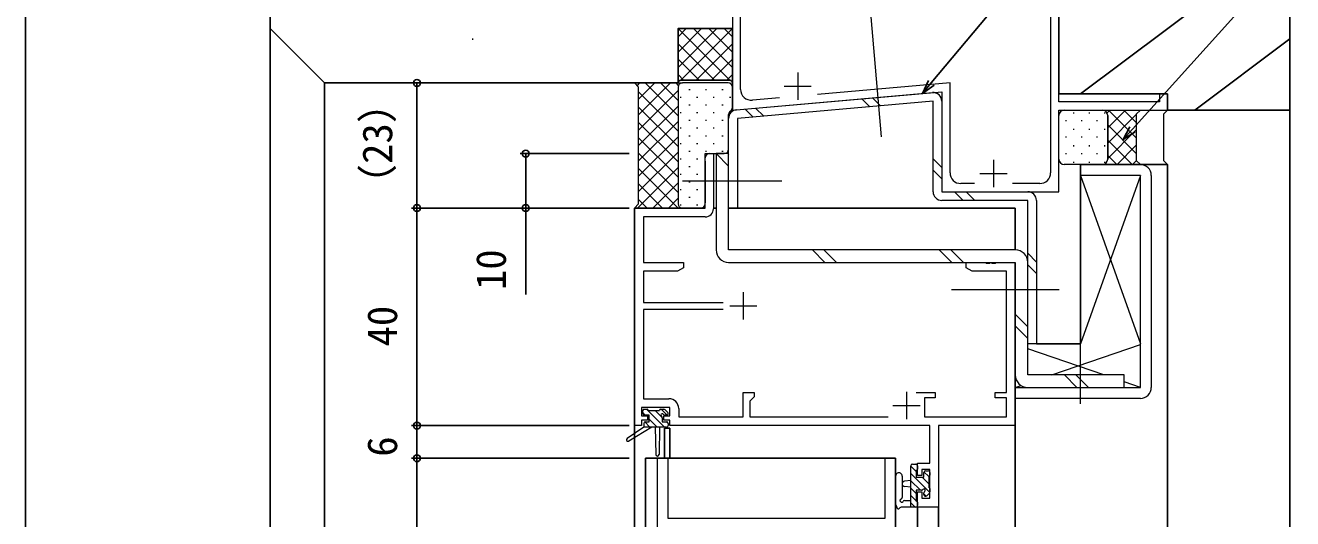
# Model space of a CAD drawing. Units: millimetres, scale not verified. Extents: x -437 to 438, y -554 to 551.
# Drawn here: x -436.8 to -203.8, y 308.4 to 399.1 of the extents above; entities that cross this region are included whole.
import ezdxf
from ezdxf.enums import TextEntityAlignment as Align

# ---------------------------------------------------------------- set-up
doc = ezdxf.new("R2010")
doc.units = ezdxf.units.MM
doc.header["$LTSCALE"] = 4
for name, color, linetype, lineweight in [('0-2_YKK_11', 7, 'Continuous', 18), ('0-3_YKK_11E', 4, 'Continuous', 18), ('0-5_YKK_13', 4, 'Continuous', 18)]:
    doc.layers.add(name, color=color, linetype=linetype, lineweight=lineweight)
for name, color, linetype in [('0-4_YKK_12', 2, 'Continuous'), ('0-7_YKK_D', 6, 'Continuous'), ('0-8_YKK_ZWAK', 7, 'Continuous'), ('0-9_YSS_K', 3, 'Continuous'), ('0-A_YSS_KE', 3, 'Continuous')]:
    doc.layers.add(name, color=color, linetype=linetype)
doc.styles.add('ＭＳ ゴシック', font='')
doc.styles.get('ＭＳ ゴシック').set_extended_font_data('MS Gothic')

msp = doc.modelspace()

# ---------------------------------------------------------------- linework, layer by layer
at = {"layer": '0-2_YKK_11', "color": 211}
for p, q in [((-304.795, 350), (-304.795, 345)), ((-307.295, 347.5), (-302.295, 347.5)), ((-274.795, 331.7), (-274.795, 326.7)), ((-277.295, 329.2), (-272.295, 329.2))]:
    msp.add_line(p, q, dxfattribs=at)
for points in [[(-318.295, 326.5), (-319.395, 326.5), (-319.395, 327.3), (-318.295, 327.3), (-318.295, 328.8), (-323.495, 328.8), (-323.495, 327.3), (-322.395, 327.3), (-322.395, 326.5), (-323.495, 326.5), (-323.495, 325.5), (-324.795, 325.5), (-324.795, 365.5), (-311.795, 365.5), (-311.795, 375.5), (-310.295, 375.5), (-310.295, 365.37)], [(-311.795, 363.87), (-323.165, 363.87), (-323.165, 355.5), (-315.795, 355.5), (-315.795, 354.5), (-316.886, 353.87), (-323.165, 353.87), (-323.165, 348.15), (-308.495, 348.15)], [(-273.045, 331.6), (-269.495, 331.6), (-269.495, 330.6), (-271.495, 330.6), (-271.495, 327.13), (-256.425, 327.13), (-256.425, 330.6), (-258.495, 330.6), (-258.495, 331.6), (-256.425, 331.6), (-256.425, 353.87), (-262.704, 353.87), (-263.795, 354.5), (-263.795, 355.5), (-260.253, 355.5), (-260.07, 355.38), (-259.52, 355.38), (-259.337, 355.5), (-259.253, 355.5), (-259.07, 355.38), (-258.52, 355.38), (-258.337, 355.5), (-254.795, 355.5), (-254.795, 325.5), (-268.895, 325.5), (-268.895, 310.5), (-272.795, 310.5), (-272.795, 313.3), (-271.995, 313.3), (-271.995, 312.13), (-270.525, 312.13), (-270.525, 317.4), (-271.995, 317.4), (-271.995, 316.3), (-272.795, 316.3), (-272.795, 318.6), (-270.525, 318.6), (-270.525, 325.5), (-318.295, 325.5), (-318.295, 326.5)], [(-308.495, 346.85), (-323.165, 346.85), (-323.165, 330.43), (-318.465, 330.43)], [(-316.665, 328.63), (-316.665, 327.13), (-304.795, 327.13), (-304.795, 331.6), (-302.795, 331.6), (-302.795, 330.8), (-303.595, 330), (-303.595, 327.13), (-278.145, 327.13)]]:
    msp.add_lwpolyline(points, dxfattribs=at)
at = {"layer": '0-2_YKK_11'}
msp.add_lwpolyline([(-320.595, 214.5), (-320.595, 319.5), (-318.665, 319.5), (-318.665, 308.5), (-278.725, 308.5), (-278.725, 319.5), (-276.795, 319.5), (-276.795, 306.5), (-278.995, 306.5), (-278.995, 232.5), (-282.995, 232.5), (-282.995, 233.3), (-282.129, 233.8), (-280.925, 233.8), (-280.925, 237.5), (-298.695, 237.5), (-298.695, 235.5), (-295.495, 235.5), (-295.495, 234.5), (-299.695, 234.5), (-299.695, 237.5), (-302.095, 237.5)], dxfattribs=at)
at = {"layer": '0-2_YKK_11', "color": 211}
for centre, radius, start, end in [((-311.795, 365.37), 1.5, 270.00001, 359.99999), ((-318.465, 328.63), 1.8, 0.00001, 89.99999)]:
    msp.add_arc(centre, radius, start, end, dxfattribs=at)
at = {"layer": '0-3_YKK_11E'}
for p, q in [((-294.793, 390.414), (-294.793, 385.414)), ((-297.293, 387.914), (-292.293, 387.914)), ((-298.117, 385.766), (-303.119, 385.329)), ((-258.793, 374.351), (-258.793, 369.351)), ((-261.293, 371.851), (-256.293, 371.851)), ((-262.292, 370.001), (-264.793, 370.001)), ((-250.293, 370.001), (-255.295, 370.001))]:
    msp.add_line(p, q, dxfattribs=at)
for points in [[(-305.293, 387.321), (-305.293, 412.001), (-300.793, 412.001), (-300.793, 413.501), (-306.793, 413.501), (-306.793, 383.501), (-268.293, 386.87), (-268.293, 368.501), (-246.793, 368.501), (-246.793, 383.501), (-226.793, 383.501), (-226.793, 386.501), (-228.293, 386.501), (-228.293, 385.001), (-246.793, 385.001), (-246.793, 413.501), (-252.793, 413.501), (-252.793, 412.001), (-248.293, 412.001), (-248.293, 372.001)], [(-266.793, 372.001), (-266.793, 388.507), (-291.147, 386.376)]]:
    msp.add_lwpolyline(points, dxfattribs=at)
for centre, start, end in [((-303.293, 387.321), 179.99998, 274.99999), ((-264.793, 372.001), 180.00001, 269.99999), ((-250.293, 372.001), 270.00001, 359.99999)]:
    msp.add_arc(centre, 2, start, end, dxfattribs=at)
at = {"layer": '0-4_YKK_12'}
for p, q in [((-391.8, 398.5), (-391.797, 141.766)), ((-381.8, 388.5), (-381.799, 141.766)), ((-242.795, 373.502), (-226.789, 373.5)), ((-242.795, 373.502), (-242.795, 340.5)), ((-226.789, 373.5), (-226.791, 141.766)), ((-324.795, 365.504), (-324.795, 141.766)), ((-324.795, 365.5), (-312.095, 365.5)), ((-310.295, 365.5), (-309.795, 365.5)), ((-307.495, 365.5), (-254.795, 365.5)), ((-254.795, 365.5), (-254.795, 357.8)), ((-254.795, 355.5), (-254.795, 141.766)), ((-250.895, 340.5), (-242.795, 340.5)), ((-319.295, 325.004), (-319.295, 319.504)), ((-318.295, 325.004), (-319.295, 325.004)), ((-318.295, 325.004), (-318.295, 319.504)), ((-322.795, 319.5), (-276.795, 319.5)), ((-322.795, 319.5), (-322.795, 141.766)), ((-276.795, 319.5), (-276.795, 141.766)), ((-272.795, 310.504), (-272.795, 141.766)), ((-268.895, 310.504), (-268.895, 141.766))]:
    msp.add_line(p, q, dxfattribs=at)
at = {"layer": '0-5_YKK_13'}
for p, q in [((-279.359, 378.574), (-282.104, 409.954)), ((-323.863, 388.5), (-324.329, 388.034)), ((-318.206, 388.5), (-324.045, 382.661)), ((-321.034, 388.5), (-324.045, 385.49)), ((-316.795, 387.082), (-324.045, 379.833)), ((-316.795, 379.642), (-324.045, 386.891)), ((-316.795, 382.47), (-322.825, 388.5)), ((-316.795, 385.298), (-319.997, 388.5)), ((-316.716, 388.047), (-317.168, 388.5)), ((-316.795, 387.7), (-316.795, 366.3)), ((-316.795, 387.7), (-316.795, 366.3)), ((-307.593, 388.5), (-315.995, 388.5)), ((-314.788, 387.295), (-314.588, 387.295)), ((-311.758, 387.295), (-311.558, 387.295)), ((-308.728, 387.295), (-308.528, 387.295)), ((-306.793, 384.025), (-306.793, 387.7)), ((-316.403, 385.88), (-316.203, 385.88)), ((-314.788, 384.465), (-314.588, 384.465)), ((-313.373, 385.88), (-313.173, 385.88)), ((-311.758, 384.465), (-311.558, 384.465)), ((-310.343, 385.88), (-310.143, 385.88)), ((-308.728, 384.465), (-308.528, 384.465)), ((-307.313, 385.88), (-307.113, 385.88)), ((-316.795, 384.254), (-324.045, 377.004)), ((-316.795, 376.813), (-324.045, 384.063)), ((-316.403, 383.05), (-316.203, 383.05)), ((-313.373, 383.05), (-313.173, 383.05)), ((-310.343, 383.05), (-310.143, 383.05)), ((-307.495, 376.3), (-307.495, 382.701)), ((-246.793, 374.502), (-246.793, 382.502)), ((-245.793, 383.502), (-238.795, 383.502)), ((-244.058, 383.092), (-244.058, 382.892)), ((-241.228, 383.092), (-241.228, 382.892)), ((-238.398, 383.092), (-238.398, 382.892)), ((-237.913, 382.974), (-237.386, 383.502)), ((-237.795, 380.264), (-234.557, 383.502)), ((-237.795, 377.435), (-232.545, 382.685)), ((-237.795, 382.502), (-237.795, 374.502)), ((-237.795, 374.502), (-237.795, 382.502)), ((-237.662, 383.502), (-232.545, 378.385)), ((-234.833, 383.502), (-232.545, 381.213)), ((-232.005, 383.502), (-231.9, 383.397)), ((-316.795, 381.426), (-324.045, 374.176)), ((-316.795, 373.985), (-324.045, 381.234)), ((-316.403, 380.22), (-316.203, 380.22)), ((-314.788, 381.635), (-314.588, 381.635)), ((-313.373, 380.22), (-313.173, 380.22)), ((-311.758, 381.635), (-311.558, 381.635)), ((-310.343, 380.22), (-310.143, 380.22)), ((-308.728, 381.635), (-308.528, 381.635)), ((-245.473, 381.677), (-245.473, 381.477)), ((-244.058, 380.062), (-244.058, 379.862)), ((-242.643, 381.677), (-242.643, 381.477)), ((-241.228, 380.062), (-241.228, 379.862)), ((-239.813, 381.677), (-239.813, 381.477)), ((-238.398, 380.062), (-238.398, 379.862)), ((-237.795, 380.806), (-232.545, 375.556)), ((-237.795, 374.607), (-232.545, 379.857)), ((-316.795, 378.597), (-324.045, 371.347)), ((-316.795, 371.156), (-324.045, 378.406)), ((-314.788, 378.805), (-314.588, 378.805)), ((-311.758, 378.805), (-311.558, 378.805)), ((-308.728, 378.805), (-308.528, 378.805)), ((-245.473, 378.647), (-245.473, 378.447)), ((-242.643, 378.647), (-242.643, 378.447)), ((-239.813, 378.647), (-239.813, 378.447)), ((-237.795, 377.978), (-233.319, 373.502)), ((-316.795, 375.769), (-324.045, 368.519)), ((-316.795, 368.328), (-324.045, 375.578)), ((-316.403, 377.39), (-316.203, 377.39)), ((-314.788, 375.975), (-314.588, 375.975)), ((-313.373, 377.39), (-313.173, 377.39)), ((-311.758, 375.975), (-311.558, 375.975)), ((-310.995, 375.5), (-308.295, 375.5)), ((-310.343, 377.39), (-310.143, 377.39)), ((-308.728, 375.975), (-308.528, 375.975)), ((-245.473, 375.617), (-245.473, 375.417)), ((-244.058, 377.032), (-244.058, 376.832)), ((-242.643, 375.617), (-242.643, 375.417)), ((-241.228, 377.032), (-241.228, 376.832)), ((-239.813, 375.617), (-239.813, 375.417)), ((-238.398, 377.032), (-238.398, 376.832)), ((-237.795, 375.15), (-236.147, 373.502)), ((-236.072, 373.502), (-232.545, 377.029)), ((-316.795, 372.94), (-324.235, 365.5)), ((-316.403, 374.56), (-316.203, 374.56)), ((-314.788, 373.145), (-314.588, 373.145)), ((-313.373, 374.56), (-313.173, 374.56)), ((-311.795, 366.3), (-311.795, 374.7)), ((-311.795, 374.099), (-311.795, 366.451)), ((-238.795, 373.502), (-245.793, 373.502)), ((-244.058, 374.002), (-244.058, 373.802)), ((-241.228, 374.002), (-241.228, 373.802)), ((-238.398, 374.002), (-238.398, 373.802)), ((-233.243, 373.502), (-232.519, 374.226)), ((-316.796, 365.5), (-324.045, 372.749)), ((-316.403, 371.73), (-316.203, 371.73)), ((-315.995, 370.505), (-297.685, 370.505)), ((-313.373, 371.73), (-313.173, 371.73)), ((-231.792, 371.5), (-242.795, 340.5)), ((-242.795, 371.5), (-231.792, 340.5)), ((-319.624, 365.5), (-324.045, 369.921)), ((-316.795, 370.112), (-321.407, 365.5)), ((-316.403, 368.9), (-316.203, 368.9)), ((-314.788, 370.315), (-314.588, 370.315)), ((-313.373, 368.9), (-313.173, 368.9)), ((-322.453, 365.5), (-324.045, 367.092)), ((-316.795, 367.283), (-318.579, 365.5)), ((-316.403, 366.07), (-316.203, 366.07)), ((-314.788, 367.485), (-314.588, 367.485)), ((-313.373, 366.07), (-313.173, 366.07)), ((-315.995, 365.5), (-324.795, 365.5)), ((-315.995, 365.5), (-312.595, 365.5)), ((-266.495, 350.5), (-251.495, 350.5)), ((-265.004, 350.5), (-246.695, 350.5)), ((-242.795, 329.5), (-242.795, 344.5)), ((-254.795, 340.4), (-254.795, 340.4)), ((-248.098, 334.8), (-231.795, 340.4)), ((-238.491, 334.8), (-252.495, 339.61)), ((-231.795, 332.5), (-234.795, 333.531)), ((-254.795, 332.5), (-253.736, 332.864)), ((-323.295, 327.7), (-323.295, 328.2)), ((-322.816, 327.4), (-323.295, 327.879)), ((-322.995, 328.5), (-322.495, 328.5)), ((-319.269, 325.2), (-322.569, 328.5)), ((-322.295, 328.3), (-320.195, 328.3)), ((-320.616, 325.2), (-322.095, 326.679)), ((-319.697, 326.975), (-321.022, 328.3)), ((-319.995, 328.5), (-319.395, 328.5)), ((-318.793, 327.418), (-319.875, 328.5)), ((-319.695, 326.939), (-319.695, 326.2)), ((-318.895, 327.4), (-319.234, 327.4)), ((-319.183, 328.412), (-318.683, 327.912)), ((-323.095, 325.2), (-326.162, 323.149)), ((-321.595, 325.2), (-325.84, 322.643)), ((-323.095, 325.9), (-323.095, 325.2)), ((-318.895, 325.2), (-323.095, 325.2)), ((-321.963, 325.2), (-322.93, 326.168)), ((-322.795, 326.2), (-322.095, 326.2)), ((-320.995, 325.2), (-320.893, 320.192)), ((-320.193, 325.2), (-320.293, 320.192)), ((-319.695, 326.2), (-318.895, 326.2)), ((-318.595, 325.873), (-318.922, 326.2)), ((-318.595, 325.9), (-318.595, 325.5)), ((-273.995, 310.5), (-273.995, 318.1)), ((-272.995, 317.06), (-273.995, 318.06)), ((-273.695, 318.4), (-273.095, 318.4)), ((-272.831, 318.243), (-272.952, 318.364)), ((-272.795, 318.1), (-272.795, 317.5)), ((-270.695, 316.107), (-271.58, 316.992)), ((-271.295, 317.2), (-270.795, 317.2)), ((-270.495, 316.9), (-270.495, 316.4)), ((-276.795, 316.228), (-276.795, 311.066)), ((-275.595, 316.228), (-275.592, 312.267)), ((-273.995, 315.4), (-275.139, 315.298)), ((-270.505, 313.223), (-273.995, 316.713)), ((-272.229, 313.6), (-273.995, 315.366)), ((-270.695, 314.76), (-271.935, 316)), ((-270.695, 316.2), (-270.695, 314.1)), ((-273.995, 314.2), (-275.139, 314.302)), ((-272.995, 313.018), (-273.995, 314.018)), ((-272.995, 311.671), (-273.995, 312.671)), ((-271.595, 312.8), (-271.595, 313.139)), ((-271.161, 312.532), (-271.595, 312.966)), ((-270.583, 313.088), (-271.083, 312.588)), ((-270.495, 313.9), (-270.495, 313.3)), ((-273.095, 310.5), (-275.775, 310.5)), ((-275.175, 311.7), (-273.995, 311.7)), ((-273.17, 310.5), (-273.995, 311.324)), ((-272.819, 311.496), (-272.899, 311.575)), ((-272.795, 311.4), (-272.795, 310.8))]:
    msp.add_line(p, q, dxfattribs=at)
at = {"layer": '0-5_YKK_13', "color": 1}
for p, q in [((-306.034, 383.568), (-270.033, 386.718)), ((-283.024, 385.581), (-281.547, 384.104)), ((-281.072, 385.752), (-279.595, 384.275)), ((-304.481, 383.704), (-303.004, 382.227)), ((-302.529, 383.875), (-301.052, 382.398)), ((-307.495, 365.5), (-307.495, 381.974)), ((-309.795, 375.5), (-307.495, 373.2)), ((-307.672, 375.5), (-307.495, 375.323)), ((-269.893, 374.574), (-268.293, 372.974)), ((-269.893, 372.451), (-268.293, 370.851)), ((-229.792, 371.5), (-229.795, 332.5)), ((-265.944, 368.501), (-264.344, 366.901)), ((-263.821, 368.501), (-262.221, 366.901)), ((-307.495, 365.506), (-307.489, 365.5)), ((-292.095, 357.8), (-289.795, 355.5)), ((-289.972, 357.8), (-287.672, 355.5)), ((-268.76, 357.8), (-266.46, 355.5)), ((-266.637, 357.8), (-264.337, 355.5)), ((-252.495, 357.175), (-250.895, 355.575)), ((-252.495, 355.052), (-250.895, 353.452)), ((-254.795, 345.958), (-252.495, 343.658)), ((-254.795, 343.835), (-252.495, 341.535)), ((-245.76, 334.8), (-243.46, 332.5)), ((-243.637, 334.8), (-241.337, 332.5))]:
    msp.add_line(p, q, dxfattribs=at)
at = {"layer": '0-5_YKK_13'}
for points in [[(-324.795, 365.5), (-324.045, 366.25), (-324.045, 387.749), (-324.795, 388.5)], [(-324.795, 365.5), (-324.045, 366.25), (-324.045, 387.749), (-324.795, 388.5), (-315.995, 388.5)], [(-231.795, 383.502), (-232.545, 382.752), (-232.545, 374.252), (-231.795, 373.502), (-238.795, 373.502)], [(-238.795, 383.502), (-231.795, 383.502), (-232.545, 382.752), (-232.545, 374.252), (-231.795, 373.502)], [(-226.799, 383.5), (-227.549, 382.75), (-227.549, 374.25), (-226.799, 373.5)], [(-226.799, 383.5), (-227.549, 382.75), (-227.549, 374.25), (-226.799, 373.5)], [(-242.795, 371.5), (-242.795, 340.5), (-252.495, 340.5)], [(-322.095, 326.2), (-322.095, 327.4), (-322.995, 327.4)], [(-272.995, 317.3), (-272.995, 316), (-271.595, 316), (-271.595, 316.9)], [(-272.056, 313.6), (-272.995, 313.6), (-272.995, 311.6)]]:
    msp.add_lwpolyline(points, dxfattribs=at)
at = {"layer": '0-5_YKK_13', "color": 1}
for points in [[(-269.893, 368.501), (-269.893, 385.124), (-305.895, 381.974), (-305.895, 365.5), (-307.495, 365.5)], [(-268.293, 385.124), (-268.293, 368.501), (-252.495, 368.501)], [(-254.795, 357.8), (-307.495, 357.8), (-307.495, 375.5), (-309.795, 375.5), (-309.795, 357.8)], [(-254.795, 332.5), (-231.795, 332.5), (-231.792, 371.5), (-242.795, 371.5), (-242.795, 373.5), (-231.792, 373.5)], [(-250.895, 366.901), (-250.895, 340.5), (-252.495, 340.5), (-252.495, 366.901), (-268.293, 366.901)], [(-307.495, 355.5), (-254.795, 355.5), (-254.795, 334.8)], [(-234.795, 334.8), (-252.495, 334.8), (-252.495, 355.5)], [(-252.495, 332.5), (-234.795, 332.5), (-234.795, 334.8)], [(-231.795, 330.5), (-254.795, 330.5), (-254.795, 332.5)]]:
    msp.add_lwpolyline(points, dxfattribs=at)
at = {"layer": '0-5_YKK_13'}
for centre, radius, start, end in [((-315.995, 387.7), 0.8, 90, 180), ((-315.995, 387.7), 0.8, 90, 180), ((-307.593, 387.7), 0.8, 0, 90), ((-306.695, 382.701), 0.8, 124.16855, 180), ((-307.593, 384.025), 0.8, 304.16855, 0), ((-245.793, 382.502), 1, 90, 180), ((-238.795, 382.502), 1, 0, 90), ((-238.795, 382.502), 1, 0, 90), ((-310.995, 374.7), 0.8, 90, 180), ((-308.295, 376.3), 0.8, 270, 0), ((-245.793, 374.502), 1, 180, 270), ((-238.795, 374.502), 1, 270, 360), ((-238.795, 374.502), 1, 270, 360), ((-315.995, 366.3), 0.8, 180, 270), ((-315.995, 366.3), 0.8, 180, 270), ((-312.595, 366.3), 0.8, 270, 0), ((-322.995, 328.2), 0.3, 90, 180), ((-322.995, 327.7), 0.3, 180, 270), ((-322.495, 328.3), 0.2, 0, 90), ((-319.995, 328.3), 0.2, 90, 180), ((-319.695, 327.4), 0.25, 33.05573, 236.94427), ((-319.995, 326.939), 0.3, 0, 56.94427), ((-319.234, 327.7), 0.3, 213.05573, 270), ((-319.395, 328.2), 0.3, 45, 90), ((-318.895, 327.7), 0.3, 270, 45), ((-322.795, 325.9), 0.3, 90, 180), ((-318.895, 325.9), 0.3, 0, 90), ((-318.895, 325.5), 0.3, 270, 0), ((-325.995, 322.9), 0.3, 123.76905, 301.06147), ((-320.593, 320.198), 0.3, 181.16963, 358.85539), ((-273.695, 318.1), 0.3, 90, 180), ((-273.095, 318.1), 0.3, 0, 90), ((-272.995, 317.5), 0.2, 270, 0), ((-271.295, 316.9), 0.3, 90, 180), ((-270.795, 316.9), 0.3, 0, 90), ((-276.195, 316.227), 0.6, 0.04023, 180.04023), ((-275.095, 314.8), 0.5, 95.09207, 264.90793), ((-270.695, 316.4), 0.2, 270, 0), ((-275.892, 312.267), 0.3, 289.18976, 0.04023), ((-272.056, 313.9), 0.3, 270, 326.94427), ((-271.595, 313.6), 0.25, 303.05573, 146.94427), ((-271.295, 313.139), 0.3, 123.05573, 180), ((-271.295, 312.8), 0.3, 180, 315), ((-270.695, 313.9), 0.2, 0, 90), ((-270.795, 313.3), 0.3, 315, 0), ((-276.495, 311.066), 0.3, 180, 229.47122), ((-276.885, 310.61), 0.3, 349.47122, 49.47122), ((-276.295, 310.5), 0.3, 169.47122, 330), ((-275.775, 310.2), 0.3, 90, 150), ((-275.695, 311.7), 0.3, 109.18976, 330), ((-275.175, 311.4), 0.3, 90, 150), ((-273.095, 310.8), 0.3, 270, 0), ((-272.995, 311.4), 0.2, 0, 90)]:
    msp.add_arc(centre, radius, start, end, dxfattribs=at)
at = {"layer": '0-5_YKK_13', "color": 1}
for centre, radius, start, end in [((-269.893, 385.124), 1.6, 0, 95), ((-305.895, 381.974), 1.6, 95, 180), ((-231.792, 371.5), 2, 0, 90), ((-268.293, 368.501), 1.6, 180, 270), ((-252.495, 366.901), 1.6, 0, 90), ((-307.495, 357.8), 2.3, 180, 270), ((-254.795, 355.5), 2.3, 359.99996, 90), ((-252.495, 334.8), 2.3, 179.99996, 270), ((-231.795, 332.5), 2, 269.99996, 0)]:
    msp.add_arc(centre, radius, start, end, dxfattribs=at)
at = {"layer": '0-7_YKK_D'}
for p, q in [((-325.795, 388.5), (-365.795, 388.5)), ((-364.795, 388.5), (-364.795, 365.5)), ((-325.795, 375.5), (-345.795, 375.5)), ((-325.795, 365.5), (-365.795, 365.5)), ((-325.795, 365.5), (-365.795, 365.5)), ((-364.795, 365.5), (-364.795, 325.5)), ((-325.795, 365.5), (-345.795, 365.5)), ((-325.795, 325.5), (-365.795, 325.5)), ((-325.795, 325.5), (-365.795, 325.5)), ((-364.795, 319.5), (-364.795, 325.5)), ((-325.795, 319.5), (-365.795, 319.5)), ((-325.795, 319.5), (-365.795, 319.5)), ((-364.795, 214.5), (-364.795, 319.5))]:
    msp.add_line(p, q, dxfattribs=at)
for points in [[(-271.87, 386.557), (-270.231, 388.51), (-226.781, 440.292), (-222.981, 440.292)], [(-234.939, 378.084), (-233.233, 379.979), (-203.856, 412.605), (-200.056, 412.605)], [(-269.708, 388.071), (-271.87, 386.557), (-270.755, 388.949)], [(-232.725, 379.522), (-234.939, 378.084), (-233.741, 380.437)], [(-344.795, 375.5), (-344.795, 365.5), (-344.795, 349.575)]]:
    msp.add_lwpolyline(points, dxfattribs=at)
for centre in [(-364.795, 388.5), (-344.795, 375.5), (-364.795, 365.5), (-364.795, 365.5), (-344.795, 365.5), (-364.795, 325.5), (-364.795, 325.5), (-364.795, 319.5), (-364.795, 319.5)]:
    msp.add_circle(centre, 0.637, dxfattribs=at)
at = {"layer": '0-8_YKK_ZWAK'}
msp.add_line((-436.8, 516.5), (-436.8, -553.5), dxfattribs=at)
at = {"layer": '0-9_YSS_K'}
for p, q in [((-206.795, 413.502), (-242.795, 386.502)), ((-316.795, 394.172), (-312.466, 398.5)), ((-316.795, 391.343), (-309.638, 398.5)), ((-316.795, 397), (-315.295, 398.5)), ((-316.78, 398.5), (-307.28, 389)), ((-316.31, 389), (-306.81, 398.5)), ((-313.952, 398.5), (-306.795, 391.343)), ((-311.123, 398.5), (-306.795, 394.172)), ((-308.295, 398.5), (-306.795, 397)), ((-354.648, 396.552), (-354.448, 396.552)), ((-204.295, 396.627), (-221.795, 383.502)), ((-316.795, 395.686), (-310.109, 389)), ((-313.481, 389), (-306.795, 395.686)), ((-316.795, 392.858), (-312.937, 389)), ((-310.653, 389), (-306.795, 392.858)), ((-316.795, 390.029), (-315.765, 389)), ((-307.824, 389), (-306.795, 390.029)), ((-316.795, 388.515), (-316.795, 388.515)), ((-316.795, 388.494), (-316.795, 388.494)), ((-307.295, 389), (-316.295, 389)), ((-306.795, 388.515), (-306.795, 388.515)), ((-306.795, 388.515), (-306.795, 388.515)), ((-204.295, 383.501), (-204.295, 141.766))]:
    msp.add_line(p, q, dxfattribs=at)
for centre, start, end in [((-316.295, 388.5), 90, 180), ((-307.295, 388.5), 0, 90)]:
    msp.add_arc(centre, 0.5, start, end, dxfattribs=at)
at = {"layer": '0-A_YSS_KE'}
for p, q in [((-391.8, 398.5), (-391.8, 466.5)), ((-246.793, 413.502), (-246.793, 386.502)), ((-204.295, 383.502), (-204.295, 413.502)), ((-381.8, 388.5), (-391.8, 398.5)), ((-246.793, 386.502), (-226.795, 386.502)), ((-226.795, 383.502), (-226.795, 386.502)), ((-226.795, 383.502), (-204.295, 383.501))]:
    msp.add_line(p, q, dxfattribs=at)
msp.add_lwpolyline([(-306.795, 388.5), (-306.795, 398.5), (-316.795, 398.5), (-316.795, 388.5), (-381.8, 388.5)], dxfattribs=at)

# ---------------------------------------------------------------- texts
at = {"layer": '0-7_YKK_D', "style": 'ＭＳ ゴシック'}
for s, p in [('（23）', (-367.69, 366.112)), ('10', (-346.795, 350.424)), ('40', (-366.795, 340.045)), ('6', (-366.795, 319.773))]:
    msp.add_text(s, height=5.499, rotation=90, dxfattribs=at).set_placement(p, align=Align.BOTTOM_LEFT)

doc.saveas('drawing.dxf')
